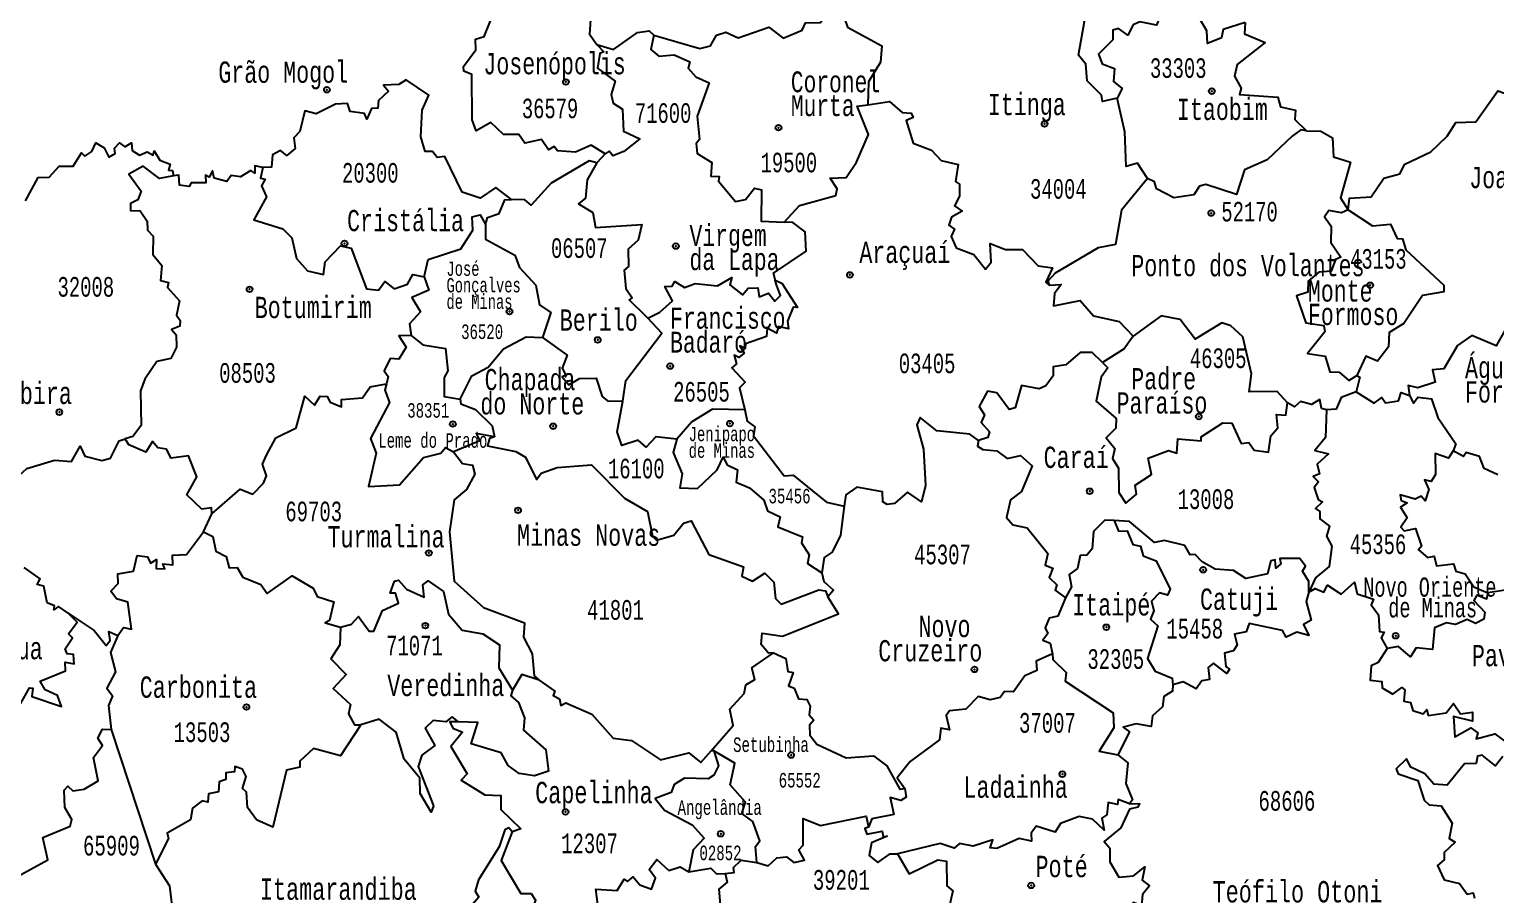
# Model space of a CAD drawing. Header units: millimetres. Extents: x 9851 to 10267, y 23387 to 23778.
# Drawn here: x 10157.19 to 10180.17, y 23546.58 to 23560.15 of the extents above; entities that cross this region are included whole.
import ezdxf
from ezdxf.enums import TextEntityAlignment as Align

# ---------------------------------------------------------------- set-up
doc = ezdxf.new("R2010")
doc.units = ezdxf.units.MM
doc.layers.add('3', color=7, linetype='Continuous')
doc.styles.add('MONOTXT', font='MONOTXT', dxfattribs={"height": 0.2})

# ---------------------------------------------------------------- blocks, each defined once
blk = doc.blocks.new('SEDE')
at = {"layer": '3', "color": 7, "linetype": 'Continuous'}
blk.add_circle((0, 0), 0.00451, dxfattribs=at)

msp = doc.modelspace()

# ---------------------------------------------------------------- linework, layer by layer
at = {"color": 7, "linetype": 'Continuous'}
for p, q in [((10166.213, 23558.196), (10166.082, 23558.053)), ((10159.919, 23552.269), (10160.052, 23552.55)), ((10158.475, 23549.17), (10159.167, 23547.058)), ((10167.916, 23548.839), (10167.873, 23548.835))]:
    msp.add_line(p, q, dxfattribs=at)
for points in [[(10166.213, 23558.196), (10165.996, 23558.329), (10165.747, 23558.223), (10165.47, 23558.244), (10165.417, 23558.31), (10165.324, 23558.255), (10165.217, 23558.417), (10164.958, 23558.361), (10164.864, 23558.499), (10164.62, 23558.499), (10164.422, 23558.684), (10164.194, 23558.556), (10164.133, 23558.73), (10164.125, 23559.438), (10164, 23559.489), (10163.995, 23559.562), (10164.187, 23559.824), (10164.184, 23559.993), (10164.318, 23560.034), (10164.419, 23560.281), (10164.45, 23560.625)], [(10174.233, 23559.065), (10174.006, 23559.013), (10173.988, 23559.117), (10173.767, 23559.337), (10173.745, 23559.602), (10173.632, 23559.744), (10173.726, 23560.267), (10173.52, 23560.538)], [(10176.242, 23560.253), (10175.898, 23560.146), (10175.869, 23560.011), (10175.65, 23559.926), (10175.643, 23560.123), (10175.519, 23560.328), (10175.355, 23560.322), (10175.09, 23560.542), (10174.945, 23560.44), (10174.852, 23560.214), (10174.59, 23560.263), (10174.486, 23560.215), (10174.404, 23560.054), (10174.254, 23560.157), (10174.166, 23560.131), (10174.169, 23559.98), (10173.941, 23559.759), (10173.999, 23559.606), (10174.196, 23559.531), (10174.179, 23559.331), (10174.316, 23559.217), (10174.233, 23559.065)], [(10165.992, 23560.374), (10165.969, 23560.071), (10166.084, 23559.911)], [(10166.979, 23560.053), (10167.697, 23559.846), (10167.864, 23559.889), (10167.959, 23560.054), (10168.104, 23560.104), (10168.299, 23560.013), (10168.778, 23560.181), (10169.005, 23560.01), (10169.299, 23560.133), (10169.355, 23560.247), (10169.589, 23560.254), (10169.7, 23560.418)], [(10169.7, 23560.418), (10169.958, 23560.333), (10170.011, 23560.182), (10170.549, 23559.889), (10170.527, 23559.632), (10170.342, 23559.323), (10170.331, 23558.962)], [(10176.242, 23560.253), (10176.233, 23560.074), (10176.552, 23559.94), (10176.114, 23559.594), (10176.075, 23559.412), (10176.176, 23559.226), (10176.153, 23559.126), (10176.752, 23559.083), (10176.793, 23558.931), (10177.032, 23558.88), (10177.019, 23558.735), (10177.202, 23558.556)], [(10166.084, 23559.911), (10166.343, 23559.83), (10166.721, 23560.096), (10166.906, 23560.121), (10166.979, 23560.053)], [(10166.979, 23560.053), (10166.931, 23559.829), (10167.055, 23559.727), (10167.297, 23559.749), (10167.542, 23559.636), (10167.513, 23559.537), (10167.636, 23559.4), (10167.846, 23559.308), (10167.655, 23558.783), (10167.694, 23558.42), (10167.638, 23558.355), (10167.657, 23558.201), (10167.883, 23558.057), (10167.87, 23557.846), (10168.001, 23557.841), (10167.992, 23557.767), (10168.255, 23557.449), (10168.414, 23557.481), (10168.555, 23557.658), (10168.665, 23557.63), (10168.658, 23557.141), (10169.019, 23557.123)], [(10166.084, 23559.911), (10166.194, 23559.793), (10166.13, 23559.766), (10166.092, 23559.538), (10166.372, 23559.334), (10166.31, 23559.124), (10166.342, 23558.987), (10166.486, 23558.897), (10166.501, 23558.552), (10166.759, 23558.432), (10166.508, 23558.234), (10166.335, 23558.166), (10166.279, 23558.235), (10166.213, 23558.196)], [(10164.747, 23557.477), (10164.502, 23557.665), (10164.256, 23557.499), (10163.974, 23557.593), (10163.704, 23558.153), (10163.583, 23558.136), (10163.511, 23558.231), (10163.396, 23558.229), (10163.325, 23558.462), (10163.346, 23558.878), (10163.451, 23559.113), (10163.096, 23559.354), (10162.983, 23559.282), (10162.739, 23559.271), (10162.822, 23559.178), (10162.665, 23559.031), (10162.655, 23558.911), (10162.552, 23558.904), (10162.48, 23558.738), (10162.445, 23558.825), (10162.22, 23558.856), (10162.177, 23558.982), (10161.992, 23558.975), (10161.688, 23558.82), (10161.508, 23558.868), (10161.429, 23558.546), (10161.336, 23558.448), (10161.358, 23558.278), (10161.226, 23558.17), (10161.128, 23558.248), (10161.002, 23558.178), (10160.988, 23557.988), (10160.851, 23557.981)], [(10177.857, 23557.315), (10177.874, 23557.5), (10178.215, 23557.522), (10178.416, 23557.814), (10178.662, 23557.879), (10178.74, 23558.034), (10179.152, 23558.226), (10179.404, 23558.47), (10179.543, 23558.687), (10179.853, 23558.698), (10180.197, 23559.185), (10180.303, 23559.144), (10180.49, 23559.307), (10180.687, 23559.198), (10181.092, 23559.317), (10181.245, 23559.029), (10181.472, 23558.948), (10181.549, 23558.747), (10181.834, 23558.563)], [(10174.709, 23557.809), (10174.556, 23558.05), (10174.376, 23557.997), (10174.357, 23558.538), (10174.233, 23559.065)], [(10169.019, 23557.123), (10169.258, 23557.384), (10169.828, 23557.544), (10169.848, 23557.645), (10169.74, 23557.816), (10169.992, 23557.826), (10170.154, 23558.066), (10170.34, 23558.498), (10170.163, 23558.944), (10170.331, 23558.962)], [(10170.331, 23558.962), (10170.67, 23559.013), (10170.867, 23558.843), (10171.01, 23558.833), (10171.04, 23558.762), (10170.932, 23558.716), (10171.038, 23558.363), (10171.329, 23558.251), (10171.478, 23558.088), (10171.742, 23558.027), (10171.701, 23557.762), (10171.768, 23557.719), (10171.764, 23557.53), (10171.687, 23557.381), (10171.808, 23557.296), (10171.641, 23557.202), (10171.599, 23557.075), (10171.686, 23557.016), (10171.633, 23556.899), (10171.715, 23556.721), (10171.992, 23556.616), (10172.171, 23556.389), (10172.263, 23556.497), (10172.248, 23556.79), (10172.485, 23556.695), (10172.752, 23556.696), (10172.999, 23556.439), (10173.22, 23556.407), (10173.118, 23556.185), (10173.17, 23556.138)], [(10177.202, 23558.556), (10177.115, 23558.571), (10176.975, 23558.47), (10176.587, 23558.099), (10176.228, 23557.946), (10176.105, 23557.56), (10175.627, 23557.714), (10175.524, 23557.689), (10175.436, 23557.551), (10175.125, 23557.503), (10174.853, 23557.645), (10174.821, 23557.758), (10174.709, 23557.809)], [(10177.202, 23558.556), (10177.425, 23558.548), (10177.609, 23558.446), (10177.625, 23558.147), (10177.893, 23558.066), (10177.735, 23557.507), (10177.857, 23557.315)], [(10157.133, 23557.456), (10157.333, 23557.824), (10157.506, 23557.827), (10157.658, 23558.001), (10157.877, 23558), (10158.012, 23558.211), (10158.061, 23558.16), (10158.174, 23558.232), (10158.233, 23558.368), (10158.367, 23558.291), (10158.436, 23558.142), (10158.539, 23558.199), (10158.525, 23558.285), (10158.607, 23558.368), (10158.691, 23558.303), (10158.792, 23558.366), (10158.804, 23558.246), (10158.92, 23558.174), (10159.04, 23558.224), (10159.131, 23558.173), (10159.146, 23558.243), (10159.235, 23558.093), (10159.399, 23558.032), (10159.373, 23557.938), (10159.438, 23557.935), (10159.454, 23557.85)], [(10159.454, 23557.85), (10159.232, 23557.81), (10158.976, 23558.004), (10158.753, 23557.878), (10158.945, 23557.61), (10158.891, 23557.475), (10158.779, 23557.416), (10158.779, 23557.307), (10158.93, 23557.3), (10159.04, 23557.14), (10159.043, 23557), (10159.133, 23556.904), (10159.126, 23556.619), (10159.268, 23556.444), (10159.249, 23556.208), (10159.373, 23556.176), (10159.355, 23556.098), (10159.543, 23555.89), (10159.501, 23555.667), (10159.554, 23555.585), (10159.549, 23555.494), (10159.418, 23555.442), (10159.491, 23555.359), (10159.5, 23555.163), (10159.411, 23554.985), (10159.188, 23554.941), (10159.002, 23554.665), (10158.935, 23554.482), (10158.947, 23553.939), (10158.816, 23553.762), (10158.692, 23553.73)], [(10160.851, 23557.981), (10160.727, 23558.007), (10160.728, 23557.894), (10160.663, 23557.934), (10160.501, 23557.832), (10160.356, 23557.857), (10160.288, 23557.759), (10160.088, 23557.812), (10160.062, 23557.926), (10160.008, 23557.831), (10159.952, 23557.861), (10159.958, 23557.74), (10159.726, 23557.741), (10159.699, 23557.683), (10159.545, 23557.706), (10159.537, 23557.862), (10159.454, 23557.85)], [(10160.851, 23557.981), (10160.817, 23557.811), (10160.887, 23557.8), (10160.828, 23557.693), (10160.907, 23557.521), (10160.711, 23557.16), (10161.166, 23557.018), (10161.307, 23556.879), (10161.38, 23556.552), (10161.552, 23556.362), (10161.803, 23556.304), (10161.83, 23556.501), (10162.067, 23556.752), (10162.234, 23556.715), (10162.477, 23556.081), (10162.661, 23556.06), (10162.761, 23556.193), (10162.907, 23556.079), (10163.12, 23556.153), (10163.199, 23556.301), (10163.377, 23556.269)], [(10166.082, 23558.053), (10165.963, 23558.086), (10165.368, 23557.735), (10165.053, 23557.392), (10164.957, 23557.473), (10164.747, 23557.477)], [(10166.082, 23558.053), (10165.933, 23557.786), (10165.905, 23557.501), (10165.798, 23557.413), (10166.021, 23557.274), (10166.063, 23557.04), (10166.79, 23557.087), (10166.729, 23556.841), (10166.572, 23556.703), (10166.582, 23556.428), (10166.512, 23556.373), (10166.54, 23556.086), (10166.637, 23555.939), (10166.592, 23555.906), (10166.847, 23555.655), (10166.881, 23555.618)], [(10174.709, 23557.809), (10174.304, 23557.314), (10174.21, 23556.776), (10173.94, 23556.723), (10173.262, 23556.323), (10173.15, 23556.199), (10173.17, 23556.138)], [(10164.337, 23557.088), (10164.373, 23557.195), (10164.553, 23557.26), (10164.641, 23557.473), (10164.747, 23557.477)], [(10163.377, 23556.269), (10163.439, 23556.537), (10163.952, 23556.704), (10164.14, 23556.997), (10164.128, 23557.205), (10164.255, 23557.238), (10164.337, 23557.088)], [(10177.857, 23557.315), (10177.75, 23557.269), (10177.551, 23557.309), (10177.483, 23557.206), (10177.586, 23557.062), (10177.585, 23556.803), (10177.74, 23556.575), (10177.658, 23556.54), (10177.586, 23556.356), (10177.396, 23556.34), (10177.227, 23556.197), (10177.223, 23556.024), (10177.047, 23555.968), (10177.19, 23555.546), (10177.473, 23555.502), (10177.489, 23555.403), (10177.217, 23555.063), (10177.495, 23555.025), (10177.565, 23554.779), (10177.715, 23554.771), (10177.864, 23554.641), (10177.989, 23554.722)], [(10177.857, 23557.315), (10178.236, 23557.066), (10178.517, 23557.095), (10178.622, 23556.87), (10178.705, 23556.864), (10178.756, 23556.689), (10179.355, 23556.137), (10179.353, 23556.03), (10179.021, 23555.976), (10178.729, 23555.533), (10178.495, 23555.392), (10178.486, 23555.172), (10178.316, 23554.945), (10178.131, 23555.022), (10177.989, 23554.722)], [(10164.337, 23557.088), (10164.339, 23556.858), (10164.801, 23556.604), (10164.873, 23556.414), (10165.126, 23556.134), (10165.183, 23555.826), (10165.362, 23555.707), (10165.233, 23555.314)], [(10168.899, 23556.143), (10168.851, 23556.322), (10169.362, 23556.668), (10169.345, 23556.974), (10169.152, 23557.117), (10169.019, 23557.123)], [(10163.377, 23556.269), (10163.452, 23556.059), (10163.183, 23555.944), (10163.319, 23555.718), (10163.147, 23555.532), (10163.174, 23555.347)], [(10166.881, 23555.618), (10167.072, 23555.713), (10167.267, 23555.892), (10167.147, 23556.117), (10167.265, 23556.123), (10167.305, 23556.195), (10167.457, 23556.102), (10167.624, 23556.164), (10167.974, 23556.126), (10168.197, 23556.257), (10168.168, 23556.141), (10168.368, 23555.985), (10168.453, 23556.089), (10168.604, 23556.094), (10168.627, 23555.951), (10168.775, 23556.013), (10168.87, 23555.883), (10168.962, 23555.975), (10168.899, 23556.143)], [(10168.899, 23556.143), (10168.88, 23556.215), (10168.982, 23556.168), (10169.225, 23555.788), (10169.162, 23555.792), (10169.069, 23555.571), (10169.088, 23555.453), (10168.931, 23555.486), (10168.899, 23555.386), (10168.753, 23555.46), (10168.741, 23555.332), (10168.411, 23555.216), (10168.408, 23555.142), (10168.323, 23555.184), (10168.392, 23555.068), (10168.309, 23555.001), (10168.235, 23555.041), (10168.27, 23554.902), (10168.197, 23554.84), (10168.409, 23554.614), (10168.318, 23554.528), (10168.4, 23554.182)], [(10173.17, 23556.138), (10173.36, 23556.149), (10173.256, 23556.005), (10173.237, 23555.81), (10173.655, 23555.897), (10173.864, 23555.653), (10174.267, 23555.566), (10174.487, 23555.339)], [(10166.492, 23554.316), (10166.539, 23554.64), (10167.102, 23555.386), (10166.881, 23555.618)], [(10176.902, 23554.291), (10176.741, 23554.468), (10176.304, 23554.466), (10176.34, 23554.744), (10176.207, 23555.327), (10176.015, 23555.499), (10175.874, 23555.546), (10175.459, 23555.29), (10175.223, 23555.598), (10174.923, 23555.653), (10174.487, 23555.339)], [(10181.124, 23555.789), (10181.009, 23555.762), (10180.822, 23555.506), (10180.602, 23555.612), (10180.476, 23555.515), (10180.362, 23555.52), (10180.175, 23555.185), (10179.794, 23555.348), (10179.565, 23555.189), (10179.354, 23554.827), (10179.175, 23554.808), (10179.217, 23554.616), (10178.948, 23554.525), (10178.795, 23554.566), (10178.817, 23554.409)], [(10163.174, 23555.347), (10162.983, 23555.341), (10163.098, 23555.162), (10162.98, 23554.978), (10162.845, 23554.985), (10162.753, 23554.791), (10162.817, 23554.703), (10162.791, 23554.592)], [(10163.174, 23555.347), (10163.359, 23555.201), (10163.713, 23555.141), (10163.751, 23554.791), (10163.69, 23554.688), (10163.692, 23554.389), (10163.945, 23554.347)], [(10163.945, 23554.347), (10164.126, 23554.713), (10164.379, 23554.85), (10164.623, 23555.14), (10164.978, 23555.327), (10165.233, 23555.314)], [(10165.233, 23555.314), (10165.619, 23555.041), (10165.543, 23554.833), (10165.597, 23554.725), (10165.541, 23554.697), (10165.647, 23554.573), (10165.812, 23554.672), (10166.073, 23554.678), (10166.169, 23554.39), (10166.249, 23554.325), (10166.492, 23554.316)], [(10174.487, 23555.339), (10174.343, 23555.139), (10174.004, 23554.923)], [(10174.004, 23554.923), (10173.843, 23555.079), (10173.654, 23555.081), (10173.432, 23554.885), (10173.234, 23554.858), (10173.233, 23554.715), (10173.116, 23554.559), (10173.013, 23554.51), (10172.739, 23554.564), (10172.638, 23554.216), (10172.545, 23554.185), (10172.352, 23554.45), (10172.205, 23554.473), (10172.073, 23554.233), (10172.158, 23554.106), (10172.103, 23553.984), (10172.238, 23553.839), (10172.207, 23553.748), (10172.064, 23553.702)], [(10174.004, 23554.923), (10174.087, 23554.842), (10173.986, 23554.694), (10173.909, 23554.317), (10174.221, 23554.048), (10174.216, 23553.896), (10174.062, 23553.742), (10174.198, 23553.578), (10174.164, 23553.421), (10174.256, 23553.267), (10174.26, 23552.888), (10174.374, 23552.719), (10174.538, 23552.86), (10174.52, 23552.999), (10174.772, 23553.167), (10174.723, 23553.424), (10175.04, 23553.546), (10175.168, 23553.501), (10175.187, 23553.725), (10175.552, 23553.695), (10175.552, 23553.761), (10175.892, 23553.98), (10176.034, 23553.971), (10176.178, 23553.653), (10176.299, 23553.668), (10176.384, 23553.548), (10176.606, 23553.521), (10176.644, 23553.773), (10176.752, 23553.9), (10176.733, 23554.109), (10176.876, 23554.099), (10176.902, 23554.291)], [(10177.989, 23554.722), (10178.035, 23554.693), (10177.978, 23554.462)], [(10160.052, 23552.55), (10160.495, 23552.941), (10160.696, 23552.859), (10160.859, 23553.035), (10160.906, 23553.15), (10160.846, 23553.332), (10160.908, 23553.472), (10161.056, 23553.743), (10161.374, 23553.898), (10161.51, 23554.394), (10161.66, 23554.253), (10161.749, 23554.398), (10161.86, 23554.393), (10161.906, 23554.303), (10162.083, 23554.231), (10162.083, 23554.343), (10162.411, 23554.369), (10162.533, 23554.542), (10162.791, 23554.592)], [(10162.791, 23554.592), (10162.76, 23554.488), (10162.838, 23554.298), (10162.539, 23553.732), (10162.629, 23553.504), (10162.508, 23552.979), (10162.992, 23553.007), (10163.366, 23553.436), (10163.64, 23553.503), (10163.713, 23553.592), (10163.836, 23553.526)], [(10163.945, 23554.347), (10163.951, 23554.274), (10164.181, 23554.188), (10164.444, 23553.931), (10164.482, 23553.759)], [(10167.336, 23553.72), (10167.01, 23553.758), (10166.855, 23553.598), (10166.732, 23553.706), (10166.477, 23553.623), (10166.401, 23553.836), (10166.492, 23554.316)], [(10177.513, 23554.182), (10177.438, 23554.201), (10177.413, 23554.344), (10177.28, 23554.267), (10177.108, 23554.311), (10177.016, 23554.227), (10176.902, 23554.291)], [(10177.978, 23554.462), (10177.747, 23554.377), (10177.665, 23554.191), (10177.513, 23554.182)], [(10177.978, 23554.462), (10178.26, 23554.289), (10178.383, 23554.373), (10178.441, 23554.294), (10178.642, 23554.321), (10178.683, 23554.455), (10178.817, 23554.409)], [(10178.817, 23554.409), (10178.876, 23554.288), (10178.948, 23554.38), (10179.16, 23554.355), (10179.26, 23554.063), (10179.541, 23553.648), (10179.502, 23553.541)], [(10168.4, 23554.182), (10167.894, 23554.195), (10167.574, 23553.992), (10167.336, 23553.72)], [(10168.4, 23554.182), (10168.44, 23554.003), (10168.558, 23553.916), (10168.537, 23553.775), (10169.019, 23553.147), (10169.158, 23553.159), (10169.682, 23552.737), (10169.96, 23552.671)], [(10172.064, 23553.702), (10171.927, 23553.8), (10171.412, 23553.854), (10171.15, 23554.061), (10171.095, 23553.949), (10171.202, 23553.563), (10171.231, 23552.996), (10171.172, 23552.74), (10170.95, 23552.893), (10170.749, 23552.716), (10170.63, 23552.699), (10170.563, 23552.738), (10170.558, 23552.899), (10170.156, 23552.972), (10169.987, 23552.849), (10169.96, 23552.671)], [(10177.513, 23554.182), (10177.5, 23553.751), (10177.335, 23553.543), (10177.545, 23553.491), (10177.368, 23553.328), (10177.407, 23553.18), (10177.307, 23553.139), (10177.391, 23553.051), (10177.323, 23552.963), (10177.383, 23552.777), (10177.451, 23552.739), (10177.342, 23552.637), (10177.41, 23552.591), (10177.412, 23552.474), (10177.563, 23552.358), (10177.517, 23552.204), (10177.597, 23552.046), (10177.559, 23551.726), (10177.341, 23551.551), (10177.237, 23551.322)], [(10164.482, 23553.759), (10164.193, 23553.812), (10164.249, 23553.694), (10163.836, 23553.526)], [(10155.876, 23553.018), (10156.34, 23553.072), (10156.498, 23553.166), (10156.656, 23553.14), (10156.824, 23553.226), (10157.039, 23553.159), (10157.152, 23553.264), (10157.586, 23553.391), (10157.851, 23553.371), (10157.987, 23553.611), (10158.062, 23553.454), (10158.328, 23553.386), (10158.462, 23553.427), (10158.599, 23553.698), (10158.692, 23553.73)], [(10160.052, 23552.55), (10160.046, 23552.648), (10159.895, 23552.623), (10159.66, 23552.849), (10159.817, 23553.13), (10159.685, 23553.462), (10159.417, 23553.423), (10159.344, 23553.564), (10159.204, 23553.585), (10159.123, 23553.687), (10159.016, 23553.52), (10158.753, 23553.635), (10158.692, 23553.73)], [(10164.482, 23553.759), (10164.403, 23553.731), (10164.372, 23553.616), (10164.816, 23553.531), (10164.964, 23553.438), (10165.14, 23553.088), (10165.209, 23553.187), (10165.464, 23553.277), (10166.002, 23553.319), (10166.518, 23552.796), (10166.879, 23552.588), (10166.954, 23552.2), (10167.021, 23552.141), (10167.292, 23552.217), (10167.444, 23552.406), (10167.56, 23552.441), (10167.836, 23551.914), (10168.382, 23551.722), (10168.355, 23551.574), (10168.525, 23551.496), (10168.714, 23551.623), (10168.856, 23551.48), (10168.885, 23551.226), (10168.974, 23551.136), (10169.562, 23551.363), (10169.667, 23551.346), (10169.704, 23551.249)], [(10167.336, 23553.72), (10167.282, 23553.512), (10167.421, 23553.18), (10167.385, 23552.957), (10167.663, 23552.951), (10167.97, 23553.244), (10168.061, 23553.44), (10168.128, 23553.32), (10168.285, 23553.241), (10168.264, 23553.048), (10168.476, 23552.957), (10168.699, 23552.764), (10168.759, 23552.598), (10168.957, 23552.506), (10168.919, 23552.346), (10169.304, 23552.193), (10169.292, 23552.098), (10169.41, 23551.907), (10169.382, 23551.774), (10169.607, 23551.627)], [(10172.064, 23553.702), (10172.045, 23553.612), (10172.129, 23553.558), (10172.352, 23553.537), (10172.513, 23553.418), (10172.722, 23553.468), (10172.903, 23553.305), (10172.735, 23552.902), (10172.562, 23552.772), (10172.502, 23552.495), (10172.602, 23552.379), (10172.828, 23552.333), (10173.148, 23551.932), (10173.106, 23551.747), (10173.226, 23551.701), (10173.17, 23551.554), (10173.288, 23551.437), (10173.265, 23551.353), (10173.426, 23551.236)], [(10163.836, 23553.526), (10163.98, 23553.341), (10164.134, 23553.316), (10164.174, 23553.172), (10164.04, 23552.934), (10163.849, 23552.769), (10163.775, 23552.268), (10163.85, 23551.497), (10164.309, 23551.085), (10164.951, 23550.842), (10164.935, 23550.617), (10165.07, 23550.358), (10165.1, 23550.015), (10165.178, 23549.947)], [(10179.502, 23553.541), (10179.429, 23553.425), (10179.217, 23553.496), (10179.221, 23553.168), (10179.157, 23553.061), (10179.05, 23553.083), (10179.116, 23552.935), (10179.062, 23552.758), (10178.997, 23552.828), (10178.906, 23552.783), (10178.669, 23552.849), (10178.684, 23552.763), (10178.78, 23552.724), (10178.672, 23552.659), (10178.777, 23552.488), (10178.678, 23552.341), (10178.73, 23552.287), (10178.911, 23552.324), (10179.001, 23552.045), (10178.957, 23551.986), (10179.098, 23551.866), (10179.204, 23551.888), (10179.238, 23551.737), (10179.503, 23551.767), (10179.539, 23551.653), (10179.688, 23551.609), (10179.822, 23551.408), (10179.944, 23551.358), (10180.045, 23551.316)], [(10180.202, 23553.165), (10179.986, 23553.26), (10179.914, 23553.452), (10179.704, 23553.515), (10179.662, 23553.452), (10179.502, 23553.541)], [(10169.96, 23552.671), (10169.903, 23552.217), (10169.77, 23551.952), (10169.644, 23551.865), (10169.607, 23551.627)], [(10174.187, 23552.447), (10174.044, 23552.451), (10173.866, 23552.277), (10173.845, 23552.005), (10173.762, 23551.903), (10173.657, 23551.898), (10173.615, 23551.694), (10173.485, 23551.601), (10173.518, 23551.408), (10173.426, 23551.236)], [(10177.237, 23551.322), (10177.236, 23551.493), (10177.137, 23551.655), (10177.186, 23551.731), (10177.099, 23551.851), (10176.784, 23551.85), (10176.8, 23551.766), (10176.723, 23551.701), (10176.709, 23551.832), (10176.644, 23551.815), (10176.589, 23551.612), (10176.249, 23551.539), (10176.058, 23551.665), (10175.773, 23551.686), (10175.567, 23551.797), (10175.46, 23551.914), (10175.381, 23551.909), (10175.298, 23552.055), (10174.977, 23552.135), (10174.818, 23552.104), (10174.429, 23552.434), (10174.187, 23552.447)], [(10174.187, 23552.447), (10174.259, 23552.28), (10174.392, 23552.285), (10174.482, 23552.073), (10174.599, 23552.044), (10174.645, 23551.894), (10174.849, 23551.816), (10175.065, 23551.37), (10175.023, 23551.276), (10174.901, 23551.311), (10174.772, 23551.185), (10174.81, 23551.029), (10174.756, 23550.901), (10174.872, 23550.796), (10174.709, 23550.283), (10174.83, 23550.085), (10175.098, 23549.976), (10175.109, 23549.87)], [(10158.578, 23550.645), (10158.667, 23550.771), (10158.795, 23550.746), (10158.738, 23551.168), (10158.561, 23551.219), (10158.472, 23551.338), (10158.584, 23551.462), (10158.578, 23551.613), (10158.827, 23551.653), (10158.882, 23551.9), (10159.043, 23551.88), (10159.093, 23551.777), (10159.185, 23551.837), (10159.18, 23551.694), (10159.317, 23551.689), (10159.282, 23551.766), (10159.442, 23551.752), (10159.434, 23551.902), (10159.654, 23551.912), (10159.919, 23552.269)], [(10159.919, 23552.269), (10160.066, 23552.198), (10160.116, 23551.968), (10160.275, 23551.881), (10160.326, 23551.708), (10160.449, 23551.712), (10160.539, 23551.559), (10160.822, 23551.445), (10160.918, 23551.305), (10161.309, 23551.579), (10161.641, 23551.385), (10161.703, 23551.255), (10161.965, 23551.174), (10161.895, 23550.878), (10161.828, 23550.845), (10162.066, 23550.775)], [(10157.8, 23550.996), (10157.649, 23551.098), (10157.579, 23551.049), (10157.588, 23551.11), (10157.47, 23551.157), (10157.42, 23551.416), (10157.317, 23551.445), (10157.361, 23551.532), (10157.11, 23551.713)], [(10162.066, 23550.775), (10162.239, 23550.821), (10162.349, 23550.945), (10162.517, 23550.714), (10162.588, 23550.711), (10162.725, 23551.035), (10162.976, 23551.153), (10162.93, 23551.307), (10162.846, 23551.308), (10162.912, 23551.494), (10162.979, 23551.513), (10163.1, 23551.372), (10163.38, 23551.248), (10163.36, 23551.438), (10163.442, 23551.504), (10163.683, 23551.336), (10163.762, 23550.98), (10163.976, 23550.726), (10164.299, 23550.673), (10164.559, 23550.501), (10164.546, 23550.138), (10164.765, 23549.79)], [(10169.607, 23551.627), (10169.638, 23551.492), (10169.792, 23551.358), (10169.704, 23551.249)], [(10177.237, 23551.322), (10177.336, 23551.379), (10177.472, 23551.324), (10177.529, 23551.432), (10177.747, 23551.291), (10177.953, 23551.479), (10177.997, 23551.299), (10178.25, 23551.214), (10178.217, 23551.124), (10178.332, 23550.969), (10178.347, 23550.71), (10178.42, 23550.696), (10178.37, 23550.608), (10178.468, 23550.443)], [(10181.264, 23551.486), (10180.882, 23551.495), (10180.837, 23551.344), (10180.758, 23551.321), (10180.751, 23551.188), (10180.572, 23551.289), (10180.392, 23551.212), (10180.501, 23551.576), (10180.396, 23551.547), (10180.313, 23551.354), (10180.045, 23551.316)], [(10168.853, 23550.374), (10168.774, 23550.368), (10168.657, 23550.502), (10168.676, 23550.681), (10168.994, 23550.635), (10169.871, 23550.986), (10169.704, 23551.249)], [(10177.237, 23551.322), (10177.199, 23551.178), (10177.275, 23550.885), (10177.153, 23550.815), (10177.24, 23550.643), (10177.05, 23550.695), (10176.882, 23550.619), (10176.828, 23550.725), (10176.304, 23550.833), (10176.255, 23550.701), (10176.072, 23550.668), (10176.115, 23550.497), (10176.056, 23550.406), (10175.919, 23550.368), (10175.939, 23550.157), (10175.998, 23550.118), (10175.954, 23550.048), (10175.747, 23550.213), (10175.66, 23550.142), (10175.683, 23549.954), (10175.561, 23549.934), (10175.475, 23549.808), (10175.272, 23549.919), (10175.109, 23549.87)], [(10180.045, 23551.316), (10180.023, 23551.212), (10179.87, 23551.277), (10179.825, 23551.193), (10179.994, 23551.012), (10179.978, 23550.901), (10179.848, 23550.833), (10179.718, 23550.897), (10179.537, 23550.819), (10179.393, 23550.845), (10179.209, 23550.764), (10179.176, 23550.424), (10178.92, 23550.449), (10178.83, 23550.31), (10178.643, 23550.472), (10178.468, 23550.443)], [(10173.426, 23551.236), (10173.307, 23550.948), (10173.17, 23550.918), (10173.107, 23550.765), (10173.148, 23550.676), (10173.072, 23550.573), (10173.184, 23550.525), (10173.22, 23550.358)], [(10157.053, 23549.575), (10157.194, 23549.823), (10157.246, 23549.818), (10157.233, 23549.687), (10157.695, 23549.533), (10157.633, 23549.704), (10157.442, 23549.791), (10157.364, 23549.927), (10157.76, 23550.092), (10157.752, 23550.228), (10157.893, 23550.199), (10157.885, 23550.349), (10157.783, 23550.36), (10157.752, 23550.437), (10157.867, 23550.607), (10157.805, 23550.671), (10157.943, 23550.854), (10157.8, 23550.996)], [(10157.8, 23550.996), (10158.208, 23550.724), (10158.395, 23550.49), (10158.457, 23550.569), (10158.437, 23550.71), (10158.578, 23550.645)], [(10158.578, 23550.645), (10158.467, 23550.376), (10158.542, 23550.074), (10158.407, 23549.819), (10158.495, 23549.701), (10158.433, 23549.548), (10158.475, 23549.17)], [(10162.066, 23550.775), (10162.058, 23550.496), (10161.914, 23550.281), (10162.157, 23550.036), (10161.954, 23549.815), (10162.222, 23549.562), (10162.194, 23549.419), (10162.288, 23549.245), (10162.385, 23549.242)], [(10167.873, 23548.835), (10168.222, 23549.235), (10168.166, 23549.489), (10168.392, 23549.734), (10168.416, 23549.872), (10168.56, 23549.957), (10168.512, 23550.137), (10168.853, 23550.374)], [(10168.853, 23550.374), (10169.044, 23550.286), (10169.074, 23550.08), (10169.158, 23550.067), (10169.088, 23549.856), (10169.174, 23549.818), (10169.241, 23549.652), (10169.372, 23549.641), (10169.428, 23549.538), (10169.409, 23549.402), (10169.485, 23549.316), (10169.415, 23549.238), (10169.423, 23549.082), (10169.529, 23548.944), (10169.99, 23548.727), (10170.418, 23548.756), (10170.629, 23548.603), (10170.83, 23548.234), (10170.91, 23548.246)], [(10173.22, 23550.358), (10172.965, 23550.241), (10172.975, 23550.098), (10172.79, 23550.012), (10172.611, 23549.764), (10172.473, 23549.769), (10172.404, 23549.672), (10172.244, 23549.638), (10172.058, 23549.688), (10171.866, 23549.492), (10171.611, 23549.463), (10171.556, 23549.389), (10171.607, 23549.165), (10171.474, 23549.191), (10171.45, 23549.008), (10170.993, 23548.671), (10170.788, 23548.414), (10170.91, 23548.246)], [(10173.22, 23550.358), (10173.23, 23550.268), (10173.437, 23550.065), (10173.423, 23549.927), (10174.172, 23549.433), (10174.182, 23549.198), (10173.953, 23548.83), (10174.247, 23548.773)], [(10178.468, 23550.443), (10178.325, 23550.221), (10178.215, 23550.169), (10178.198, 23549.944), (10178.382, 23549.923), (10178.388, 23549.827), (10178.553, 23549.724), (10178.694, 23549.828), (10178.742, 23549.791), (10178.725, 23549.614), (10178.829, 23549.593), (10178.867, 23549.467), (10179.031, 23549.418), (10179.086, 23549.487), (10179.107, 23549.392), (10179.388, 23549.435), (10179.504, 23549.581), (10179.612, 23549.418), (10179.804, 23549.442), (10179.804, 23549.301), (10179.507, 23549.377), (10179.527, 23549.054), (10179.775, 23549.196), (10179.888, 23549.12), (10179.862, 23549.027), (10180.155, 23549.103), (10180.349, 23548.959)], [(10165.178, 23549.947), (10164.908, 23550.032), (10164.765, 23549.79)], [(10165.178, 23549.947), (10165.425, 23549.772), (10165.402, 23549.706), (10165.501, 23549.65), (10165.519, 23549.546), (10165.599, 23549.587), (10166.003, 23549.412), (10166.337, 23549.035), (10166.626, 23548.998), (10167.079, 23548.697), (10167.525, 23548.808), (10167.715, 23548.654), (10167.873, 23548.835)], [(10175.109, 23549.87), (10175.104, 23549.773), (10174.965, 23549.688), (10174.948, 23549.526), (10174.79, 23549.386), (10174.768, 23549.216), (10174.535, 23549.258), (10174.33, 23549.208), (10174.428, 23549.137), (10174.247, 23548.773)], [(10164.765, 23549.79), (10164.736, 23549.701), (10164.856, 23549.597), (10164.952, 23549.355), (10164.937, 23549.159), (10165.283, 23548.851), (10165.328, 23548.52), (10165.108, 23548.443), (10164.866, 23548.482), (10164.694, 23548.605), (10164.585, 23548.808), (10164.115, 23548.948), (10164.22, 23549.279), (10163.915, 23549.291)], [(10162.385, 23549.242), (10162.066, 23548.761), (10161.647, 23548.872), (10161.43, 23548.674), (10161.433, 23548.582), (10161.223, 23548.533), (10161.009, 23547.642), (10160.754, 23547.753), (10160.61, 23547.951), (10160.593, 23548.188), (10160.53, 23548.245), (10160.591, 23548.434), (10160.533, 23548.548), (10160.413, 23548.591), (10160.409, 23548.509), (10160.271, 23548.493), (10160.271, 23548.386), (10160.168, 23548.35), (10160.155, 23548.193), (10159.998, 23548.162), (10159.987, 23548.033), (10159.902, 23548.052), (10159.748, 23547.936), (10159.717, 23547.754), (10159.351, 23547.544), (10159.373, 23547.462), (10159.167, 23547.058)], [(10163.915, 23549.291), (10163.815, 23549.371), (10163.716, 23549.291), (10163.517, 23549.315), (10163.394, 23549.192), (10163.545, 23548.92), (10163.342, 23548.77), (10163.284, 23548.593), (10163.523, 23547.975), (10163.488, 23547.877), (10163.317, 23548.168), (10163.312, 23548.41), (10163.066, 23548.706), (10162.94, 23549.132), (10162.674, 23549.333), (10162.385, 23549.242)], [(10163.915, 23549.291), (10163.779, 23549.294), (10163.83, 23549.194), (10163.979, 23549.128), (10163.795, 23548.907), (10164.052, 23548.476), (10163.957, 23548.375), (10164.329, 23548.149), (10164.579, 23548.135), (10164.58, 23547.918), (10164.892, 23547.612), (10164.756, 23547.565)], [(10156.668, 23545.32), (10156.892, 23545.532), (10156.853, 23545.663), (10156.912, 23546.017), (10156.991, 23546.065), (10156.933, 23546.178), (10156.975, 23546.438), (10156.904, 23546.542), (10156.949, 23546.837), (10157.482, 23547.128), (10157.404, 23547.476), (10157.833, 23547.656), (10157.861, 23547.763), (10157.75, 23547.951), (10157.738, 23548.221), (10157.794, 23548.282), (10157.876, 23548.21), (10158.054, 23548.234), (10158.271, 23548.368), (10158.199, 23548.731), (10158.338, 23548.919), (10158.267, 23549.036), (10158.339, 23549.179), (10158.475, 23549.17)], [(10167.916, 23548.839), (10167.988, 23548.602), (10167.919, 23548.456), (10167.826, 23548.399), (10167.455, 23548.41), (10167.294, 23548.307), (10167.25, 23548.184), (10166.999, 23548.088), (10167.143, 23547.906), (10167.576, 23547.676), (10167.764, 23547.47), (10167.591, 23547.283), (10167.523, 23546.939)], [(10168.591, 23547.086), (10168.571, 23547.338), (10168.635, 23547.428), (10168.528, 23547.729), (10168.357, 23547.854), (10168.415, 23548.032), (10168.172, 23548.304), (10168.247, 23548.643), (10167.916, 23548.839)], [(10174.247, 23548.773), (10174.403, 23548.647), (10174.373, 23548.324), (10174.474, 23548.071), (10174.427, 23548.005)], [(10180.276, 23548.748), (10180.162, 23548.6), (10179.955, 23548.768), (10179.882, 23548.753), (10179.86, 23548.639), (10179.676, 23548.632), (10179.404, 23548.297), (10179.197, 23548.314), (10179.057, 23548.475), (10178.839, 23548.582), (10178.771, 23548.711), (10178.605, 23548.556), (10178.638, 23548.478), (10178.947, 23548.373), (10179.045, 23548.065), (10179.122, 23547.99), (10179.312, 23547.974), (10179.483, 23547.701), (10179.437, 23547.465), (10179.532, 23547.406), (10179.361, 23547.241), (10179.357, 23547.127), (10179.254, 23547.039), (10179.359, 23546.815), (10179.6, 23546.756), (10179.718, 23546.592), (10179.813, 23546.613), (10179.833, 23546.527)], [(10170.91, 23548.246), (10170.928, 23548.11), (10170.847, 23548.057), (10170.68, 23548.103), (10170.736, 23547.841), (10170.394, 23547.771), (10170.34, 23547.638)], [(10174.427, 23548.005), (10174.253, 23548.075), (10174.241, 23547.998), (10174.097, 23548.027), (10174.075, 23547.833), (10173.995, 23547.781), (10174.031, 23547.595), (10173.848, 23547.764), (10173.642, 23547.807), (10173.349, 23547.698), (10173.265, 23547.56), (10172.969, 23547.657), (10172.886, 23547.548), (10172.892, 23547.422), (10172.7, 23547.464), (10172.351, 23547.305), (10172.246, 23547.314), (10172.289, 23547.441), (10171.98, 23547.345), (10171.766, 23547.384), (10171.683, 23547.311), (10171.465, 23547.382), (10170.795, 23547.225)], [(10168.591, 23547.086), (10168.767, 23547.036), (10168.902, 23547.159), (10169.054, 23547.177), (10169.17, 23547.088), (10169.338, 23547.125), (10169.25, 23547.285), (10169.315, 23547.357), (10169.317, 23547.777), (10169.589, 23547.666), (10170.301, 23547.812), (10170.34, 23547.638)], [(10174.427, 23548.005), (10174.583, 23548.014), (10174.56, 23547.952), (10174.427, 23547.92), (10174.294, 23547.628), (10174.031, 23547.414), (10174.123, 23547.313), (10174.122, 23547.096), (10174.261, 23546.858), (10174.491, 23546.878), (10174.667, 23547.019), (10174.629, 23546.81), (10174.743, 23546.723), (10174.635, 23546.587), (10174.618, 23546.4), (10174.489, 23546.462), (10174.356, 23546.255), (10174.326, 23546.092), (10174.412, 23545.973), (10174.293, 23545.916), (10174.308, 23545.81), (10174.127, 23545.772), (10174.162, 23545.695), (10174.097, 23545.665)], [(10164.756, 23547.565), (10164.705, 23547.63), (10164.642, 23547.597), (10164.556, 23547.331), (10164.231, 23546.817), (10164.177, 23546.636), (10164.237, 23546.542), (10164.055, 23546.337), (10164.046, 23546.171), (10163.808, 23546.107), (10163.785, 23545.985), (10163.961, 23545.942), (10163.977, 23545.792), (10164.174, 23545.704), (10164.157, 23545.526), (10164.314, 23545.561), (10164.426, 23545.204), (10164.562, 23545.127), (10164.701, 23544.793)], [(10170.34, 23547.638), (10170.28, 23547.621), (10170.316, 23547.532), (10170.552, 23547.58), (10170.568, 23547.493), (10170.633, 23547.498), (10170.388, 23547.393), (10170.348, 23547.194), (10170.485, 23547.086), (10170.677, 23547.223), (10170.795, 23547.225)], [(10164.756, 23547.565), (10164.587, 23547.116), (10164.891, 23546.602), (10165.053, 23546.599), (10165.122, 23546.494), (10165.048, 23546.3), (10165.178, 23546.278), (10165.281, 23546.08), (10165.192, 23545.795), (10165.345, 23545.754), (10165.575, 23545.532), (10165.89, 23545.531)], [(10165.89, 23545.531), (10165.859, 23545.938), (10165.979, 23546.073), (10165.953, 23546.19), (10166.101, 23546.43), (10166.069, 23546.669), (10166.403, 23546.648), (10166.511, 23546.823), (10166.564, 23546.788), (10166.655, 23546.863), (10166.757, 23546.739), (10166.939, 23546.67), (10167.002, 23546.84), (10166.903, 23546.976), (10167.026, 23547.133), (10167.212, 23546.959), (10167.391, 23547.017), (10167.523, 23546.939)], [(10168.095, 23546.912), (10168.234, 23546.928), (10168.227, 23547.009), (10168.345, 23547.122), (10168.591, 23547.086)], [(10170.795, 23547.225), (10170.979, 23546.907), (10171.428, 23547.127), (10171.561, 23547.107), (10171.568, 23546.72), (10171.661, 23546.641), (10171.58, 23546.274)], [(10159.167, 23547.058), (10159.388, 23546.719), (10159.446, 23546.239), (10159.648, 23545.989), (10159.533, 23545.898), (10159.59, 23545.516), (10159.492, 23545.186), (10159.67, 23544.722), (10159.531, 23544.609), (10159.432, 23544.644), (10159.33, 23544.57), (10159.299, 23544.416), (10159.369, 23544.32), (10159.467, 23544.331), (10159.482, 23544.232), (10159.669, 23544.172), (10159.683, 23544.03), (10159.605, 23543.932), (10159.369, 23543.868), (10159.353, 23543.73)], [(10167.523, 23546.939), (10167.87, 23546.998), (10167.961, 23546.907), (10168.095, 23546.912)], [(10168.095, 23546.912), (10168.124, 23546.778), (10167.996, 23546.668), (10168.017, 23546.423), (10167.942, 23546.28), (10168.06, 23546.038), (10168.303, 23545.688), (10168.381, 23545.719), (10168.572, 23545.607), (10168.549, 23545.511), (10168.668, 23545.469), (10168.732, 23545.28), (10168.825, 23545.233), (10168.857, 23544.991), (10169.072, 23544.687), (10169.265, 23544.642)]]:
    msp.add_lwpolyline(points, dxfattribs=at)
for p in [(10165.599, 23559.321), (10161.855, 23559.199), (10175.719, 23559.177), (10168.93, 23558.605), (10173.099, 23558.663), (10175.71, 23557.266), (10162.13, 23556.791), (10167.322, 23556.749), (10170.049, 23556.296), (10178.199, 23556.135), (10160.644, 23556.071), (10164.716, 23555.724), (10166.097, 23555.277), (10167.233, 23554.868), (10157.663, 23554.146), (10175.514, 23554.078), (10163.827, 23553.96), (10165.399, 23553.924), (10168.169, 23553.966), (10173.805, 23552.905), (10164.849, 23552.607), (10163.452, 23551.938), (10175.583, 23551.675), (10163.397, 23550.799), (10174.066, 23550.774), (10178.599, 23550.641), (10171.999, 23550.113), (10160.594, 23549.524), (10169.127, 23548.771), (10173.377, 23548.471), (10165.594, 23547.88), (10168.024, 23547.538), (10172.888, 23546.727)]:
    msp.add_point(p, dxfattribs=at)

# ---------------------------------------------------------------- block references
for p, xscale, yscale, zscale, rotation in [((10165.599, 23559.321), 10, 10, 10, 1.70433305132316), ((10161.855, 23559.199), 9.999999999999998, 9.999999999999998, 9.999999999999998, 1.63226419093115), ((10175.719, 23559.177), 9.999978338844587, 9.999978338844587, 10, 1.895730687449487), ((10168.93, 23558.605), 9.999985051066899, 9.999985051066899, 10, 1.771868381813732), ((10173.099, 23558.663), 10, 10, 10, 1.850345743443691), ((10175.71, 23557.266), 10, 10, 10, 1.908005809877583), ((10162.13, 23556.791), 9.999987933432065, 9.999987933432065, 10, 1.647214410360902), ((10167.322, 23556.749), 10, 10, 10, 1.74997612239474), ((10170.049, 23556.296), 9.999982016586555, 9.999982016586555, 10, 1.805502763330223), ((10160.644, 23556.071), 10, 10, 10, 1.620255242637882), ((10178.199, 23556.135), 10, 10, 10, 1.962199349661247), ((10164.716, 23555.724), 10, 10, 10, 1.703266303992368), ((10166.097, 23555.277), 10, 10, 10, 1.732625623135085), ((10167.233, 23554.868), 10, 10, 10, 1.757184638227984), ((10157.663, 23554.146), 10, 10, 10, 1.565270207412751), ((10163.827, 23553.96), 9.999985890243453, 9.999985890243453, 10, 1.692590885185465), ((10168.169, 23553.966), 9.999983246078138, 9.999983246078138, 10, 1.780143636907321), ((10175.514, 23554.078), 10, 10, 10, 1.924022979003535), ((10165.399, 23553.924), 10.00001286582894, 10.00001286582894, 10, 1.724617084381711), ((10173.805, 23552.905), 9.999987585401566, 9.999987585401566, 10, 1.897330641582612), ((10164.849, 23552.607), 9.999982086517958, 9.999982086517958, 10, 1.718750028920434), ((10163.452, 23551.938), 9.999985890243453, 9.999985890243453, 10, 1.692590885185465), ((10175.583, 23551.675), 10, 10, 10, 1.939506842297019), ((10163.397, 23550.799), 10, 10, 10, 1.695524456267137), ((10174.066, 23550.774), 10, 10, 10, 1.914414460254831), ((10178.599, 23550.641), 9.999978226629038, 9.999978226629038, 10, 2.005451280690349), ((10171.999, 23550.113), 10, 10, 10, 1.875971474666794), ((10160.594, 23549.524), 10, 10, 10, 1.64027268468115), ((10169.127, 23548.771), 9.9999862350214, 9.9999862350214, 10, 1.823119969288983), ((10173.377, 23548.471), 9.999982736066828, 9.999982736066828, 10, 1.912547866440426), ((10165.594, 23547.88), 10.00001873028915, 10.00001873028915, 10, 1.752109560646554), ((10168.024, 23547.538), 9.9999790827198, 9.9999790827198, 10, 1.804969417695495), ((10172.888, 23546.727), 10.00001995565623, 10.00001995565623, 10, 1.910939028760251)]:
    msp.add_blockref('SEDE', p, dxfattribs=dict(at, xscale=xscale, yscale=yscale, zscale=zscale, rotation=rotation))

# ---------------------------------------------------------------- texts
at = {"color": 7, "linetype": 'Continuous', "style": 'MONOTXT'}
for s, height, width, p in [('Josen%%243polis', 0.33246, 0.704221, (10164.307, 23559.774)), ('Catuji', 0.3342, 0.705882, (10175.533, 23551.381)), ("Olhos-d'%%193gua", 0.33407, 0.704228, (10154.959, 23550.607))]:
    msp.add_text(s, height=height, dxfattribs=dict(at, width=width)).set_placement(p, align=Align.TOP_LEFT)
for s, height, rotation, width, p in [('Gr%%227o Mogol', 0.33283, 360, 0.705884, (10162.187, 23559.309)), ('Chapada ', 0.333, 359.9941, 0.705886, (10165.953, 23554.49)), ('Padre ', 0.3328, 359.9913, 0.705887, (10175.676, 23554.503)), ('do Norte', 0.333, 359.9941, 0.705886, (10165.887, 23554.11)), ('Para%%237so', 0.33276, 359.9913, 0.705887, (10175.649, 23554.124)), ('Novo ', 0.3335, 359.9928, 0.705878, (10172.142, 23550.62)), ('Cruzeiro', 0.3335, 359.9928, 0.705878, (10172.123, 23550.239)), ('Carbonita', 0.3345, 0, 0.705884, (10160.761, 23549.668))]:
    msp.add_text(s, height=height, rotation=rotation, dxfattribs=dict(at, width=width)).set_placement(p, align=Align.RIGHT)
for s, height, rotation, width, p in [('Coronel ', 0.327, 359.9962, 0.70588, (10169.123, 23559.16)), ('Murta', 0.327, 359.9962, 0.70588, (10169.123, 23558.787)), ('Crist%%225lia', 0.33322, 360, 0.705883, (10162.171, 23556.982)), ('52170', 0.3066, 0, 0.666667, (10175.867, 23557.135)), ('43153', 0.3068, 360, 0.666664, (10177.885, 23556.395)), ('Francisco ', 0.3286, 359.9943, 0.705885, (10167.232, 23555.454)), ('Badar%%243', 0.3286, 359.9943, 0.705885, (10167.232, 23555.079)), ('45356', 0.3075, 360, 0.666673, (10177.878, 23551.921)), ('71071', 0.3078, 0, 0.666664, (10162.782, 23550.333)), ('Capelinha', 0.3348, 0, 0.705881, (10165.118, 23548.016)), ('Pot%%233', 0.335, 360, 0.705888, (10172.956, 23546.857)), ('Itamarandiba', 0.33512, 0, 0.705882, (10160.806, 23546.502)), ('Te%%243filo Otoni', 0.33508, 0, 0.705877, (10175.731, 23546.461))]:
    msp.add_text(s, height=height, rotation=rotation, dxfattribs=dict(at, width=width)).set_placement(p)
for s, height, rotation, width, p in [('33303', 0.307, 360, 0.666661, (10175.192, 23559.539)), ('19500', 0.3072, 360, 0.666667, (10169.092, 23558.059)), ('20300', 0.3072, 360, 0.666667, (10162.535, 23557.897)), ('34004', 0.3073, 360, 0.66667, (10173.314, 23557.645)), ('06507', 0.3074, 360, 0.666667, (10165.809, 23556.717)), ('32008', 0.3075, 0, 0.666664, (10158.078, 23556.11)), ('08503', 0.3077, 360, 0.66667, (10160.611, 23554.761)), ('26505', 0.3078, 0, 0.66667, (10167.723, 23554.465)), ('16100', 0.308, 0, 0.666667, (10166.702, 23553.262)), ('69703', 0.3081, 360, 0.666667, (10161.648, 23552.589)), ('45307', 0.3082, 0, 0.666667, (10171.499, 23551.915)), ('Novo Oriente', 0.30121, 359.9896, 0.666673, (10179.135, 23551.416)), (' de Minas', 0.3012, 359.9896, 0.666673, (10179.092, 23551.092)), ('41801', 0.3084, 360, 0.666667, (10166.376, 23551.046)), ('15458', 0.3084, 0, 0.66667, (10175.451, 23550.752)), ('32305', 0.3085, 0, 0.666661, (10174.214, 23550.276)), ('37007', 0.3086, 0, 0.66667, (10173.143, 23549.275)), ('13503', 0.3087, 0, 0.66667, (10159.898, 23549.129)), ('68606', 0.3088, 0, 0.666664, (10176.895, 23548.053)), ('65909', 0.309, 360, 0.666664, (10158.48, 23547.351)), ('12307', 0.309, 0, 0.666667, (10165.969, 23547.387)), ('39201', 0.3091, 0, 0.666667, (10169.914, 23546.814))]:
    msp.add_text(s, height=height, rotation=rotation, dxfattribs=dict(at, width=width)).set_placement(p, align=Align.MIDDLE)
for s, height, width, p in [('36579', 0.3064, 0.666664, (10164.909, 23558.753)), ('Joa%%237ma', 0.3331, 0.705885, (10179.751, 23557.657)), ('Ara%%231ua%%237', 0.3333, 0.705876, (10170.196, 23556.484))]:
    msp.add_text(s, height=height, dxfattribs=dict(at, width=width)).set_placement(p)
for s, height, rotation, width, p in [('Itinga', 0.3329, 360, 0.705877, (10172.21, 23559.134)), ('Ponto dos Volantes', 0.33298, 0, 0.704226, (10174.458, 23556.61)), ('Monte', 0.3321, 359.9936, 0.70422, (10177.224, 23556.211)), ('Botumirim', 0.3334, 0, 0.705881, (10160.724, 23555.954)), ('Formoso', 0.3321, 359.9936, 0.70422, (10177.224, 23555.844)), ('%%193guas ', 0.3328, 359.9944, 0.705882, (10179.685, 23555.009)), ('Formosas', 0.3328, 359.9944, 0.705882, (10179.685, 23554.629)), ('Minas Novas', 0.33402, 360, 0.70588, (10164.833, 23552.385)), ('Veredinha', 0.3342, 0, 0.704223, (10162.801, 23550.03))]:
    msp.add_text(s, height=height, rotation=rotation, dxfattribs=dict(at, width=width)).set_placement(p, align=Align.TOP_LEFT)
for s, height, rotation, width, p in [('Itaobim', 0.3329, 0, 0.705883, (10175.884, 23558.726)), ('Itaip%%233', 0.3343, 360, 0.705881, (10174.143, 23550.959))]:
    msp.add_text(s, height=height, rotation=rotation, dxfattribs=dict(at, width=width)).set_placement(p, align=Align.CENTER)
for s, height, width, p in [('71600', 0.3071, 0.666664, (10167.122, 23558.834)), ('03405', 0.3077, 0.666661, (10171.258, 23554.91)), ('46305', 0.3077, 0.666667, (10175.818, 23554.991)), ('13008', 0.3081, 0.666661, (10175.627, 23552.782))]:
    msp.add_text(s, height=height, dxfattribs=dict(at, width=width)).set_placement(p, align=Align.MIDDLE)
for s, height, rotation, width, p in [('Virgem ', 0.3299, 359.9907, 0.705883, (10167.535, 23556.915)), ('da Lapa', 0.3299, 359.9907, 0.705883, (10167.535, 23556.539)), ('Jos%%233 ', 0.2241, 359.9908, 0.666687, (10163.728, 23556.394)), ('Gon%%231alves', 0.22415, 359.9908, 0.666687, (10163.728, 23556.136)), ('de Minas', 0.2241, 359.9908, 0.666687, (10163.728, 23555.877)), ('38351', 0.2278, 360, 0.666683, (10163.114, 23554.173)), ('Leme do Prado', 0.22785, 360, 0.666687, (10162.66, 23553.702)), ('Jenipapo', 0.2251, 359.991, 0.666683, (10167.523, 23553.803)), ('de Minas', 0.2251, 359.991, 0.666683, (10167.523, 23553.543)), ('35456', 0.228, 360, 0.666683, (10168.774, 23552.83)), ('Setubinha', 0.2284, 0, 0.666675, (10168.219, 23548.933)), ('65552', 0.2285, 0, 0.666679, (10168.933, 23548.376)), ('Angel%%226ndia', 0.22855, 0, 0.666683, (10167.349, 23547.948)), ('02852', 0.2286, 0, 0.666683, (10167.691, 23547.237))]:
    msp.add_text(s, height=height, rotation=rotation, dxfattribs=dict(at, width=width)).set_placement(p, align=Align.MIDDLE_LEFT)
at = {"color": 7, "linetype": 'Continuous', "style": 'MONOTXT', "width": 0.705881}
msp.add_text('Berilo', height=0.3335, dxfattribs=at).set_placement((10166.114, 23555.423), align=Align.CENTER)
at = {"color": 7, "linetype": 'Continuous', "style": 'MONOTXT', "width": 0.666683}
msp.add_text('36520', height=0.2276, dxfattribs=at).set_placement((10163.958, 23555.406), align=Align.MIDDLE_LEFT)
at = {"color": 7, "linetype": 'Continuous', "style": 'MONOTXT', "width": 0.705883}
msp.add_text('Itacambira', height=0.3337, dxfattribs=at).set_placement((10157.86, 23554.274), align=Align.RIGHT)
at = {"color": 7, "linetype": 'Continuous', "style": 'MONOTXT'}
for s, height, rotation, width, p in [('Cara%%237', 0.3338, 360, 0.705883, (10174.103, 23553.605)), ('Turmalina', 0.334, 360, 0.705877, (10163.699, 23552.36)), ('Pav%%227o', 0.3344, 0, 0.705883, (10180.814, 23550.497)), ('Ladainha', 0.3347, 0, 0.705884, (10173.463, 23548.436))]:
    msp.add_text(s, height=height, rotation=rotation, dxfattribs=dict(at, width=width)).set_placement(p, align=Align.TOP_RIGHT)

doc.saveas('drawing.dxf')
